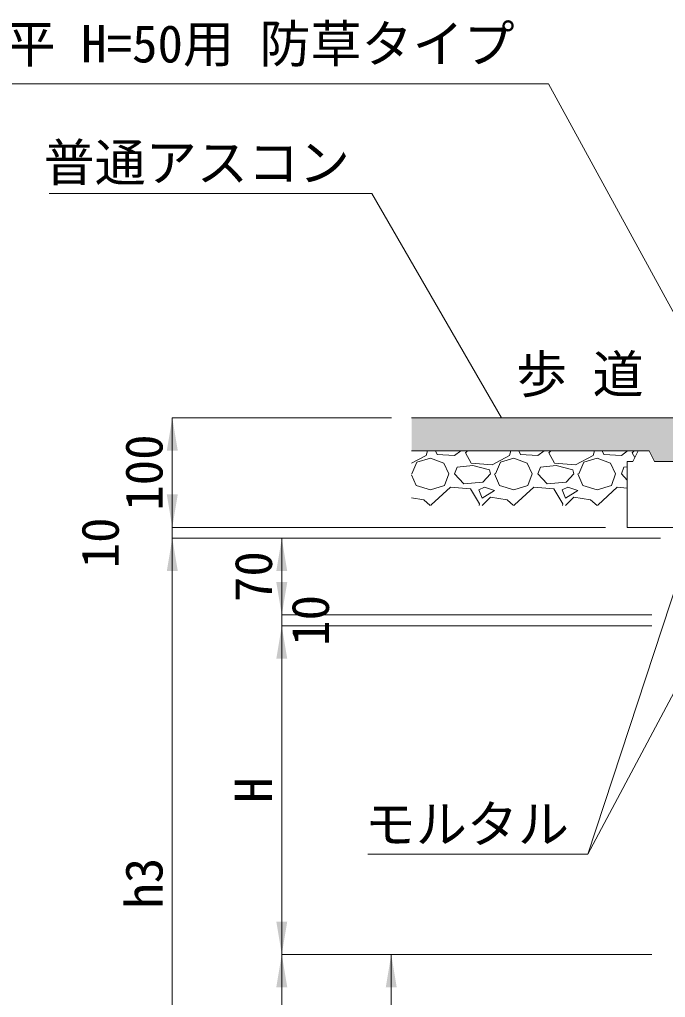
# Model space of a CAD drawing. Units: millimetres at full size; some dimension numbers follow another scale. Extents: x 77586 to 117720, y -503 to 5664.
# Drawn here: x 87847 to 88437, y 3375 to 4268 of the extents above; entities that cross this region are included whole.
import ezdxf
from ezdxf.enums import TextEntityAlignment as Align

# ---------------------------------------------------------------- set-up
doc = ezdxf.new("R2010")
doc.units = ezdxf.units.MM
doc.header["$LTSCALE"] = 40
doc.linetypes.add('DASHED', pattern=[7.5, 6, -1.5])
for name, color, linetype, lineweight in [('ハッチング_基礎', 150, 'Continuous', 5), ('寸法線', 7, 'Continuous', 9), ('引出線', 4, 'Continuous', 9), ('本体', 2, 'Continuous', 13), ('舗装・基礎', 3, 'Continuous', 13)]:
    doc.layers.add(name, color=color, linetype=linetype, lineweight=lineweight)
doc.layers.add('ハッチング_舗装', color=7, linetype='Continuous')
doc.layers.add('文字', color=7, linetype='Continuous')
doc.styles.add('ＭＳ ゴシック', font='')
doc.styles.get('ＭＳ ゴシック').set_extended_font_data('MS Gothic')

# ---------------------------------------------------------------- blocks, each defined once
blk = doc.blocks.new('filled_arrow')
at = {"color": 0, "linetype": 'Continuous', "lineweight": -2}
blk.add_solid([(7.5, 1.25), (0, 0), (7.5, -1.25)], dxfattribs=at)

msp = doc.modelspace()

# ---------------------------------------------------------------- hatches: boundary and pattern name
at = {"layer": 'ハッチング_舗装'}
msp.add_hatch(color=256, dxfattribs=at).paths.add_polyline_path([(88422.05, 3874.25), (88427.05, 3864.25), (88447.05, 3864.25), (88447.05, 3904.25), (88205.1, 3904.25), (88205.1, 3874.25)])

# ---------------------------------------------------------------- linework, layer by layer
at = {"layer": 'ハッチング_基礎'}
for p, q in [((88218.37, 3869.86), (88205.1, 3862.91)), ((88209.99, 3863.77), (88222.18, 3867.58)), ((88219.63, 3874.25), (88218.37, 3869.86)), ((88222.18, 3867.58), (88234.37, 3863.01)), ((88226.75, 3874.25), (88228.28, 3870.63)), ((88228.28, 3870.63), (88244.28, 3869.86)), ((88244.28, 3869.86), (88249.96, 3874.25)), ((88254.19, 3872.15), (88256.08, 3874.25)), ((88259.52, 3863.01), (88254.19, 3872.15)), ((88294.57, 3869.86), (88278.57, 3861.48)), ((88286.19, 3863.77), (88298.38, 3867.58)), ((88295.83, 3874.25), (88294.57, 3869.86)), ((88298.38, 3867.58), (88310.57, 3863.01)), ((88302.95, 3874.25), (88304.48, 3870.63)), ((88304.48, 3870.63), (88320.48, 3869.86)), ((88320.48, 3869.86), (88326.16, 3874.25)), ((88330.39, 3872.15), (88332.28, 3874.25)), ((88335.72, 3863.01), (88330.39, 3872.15)), ((88370.77, 3869.86), (88354.77, 3861.48)), ((88362.39, 3863.77), (88374.58, 3867.58)), ((88372.03, 3874.25), (88370.77, 3869.86)), ((88374.58, 3867.58), (88386.77, 3863.01)), ((88379.15, 3874.25), (88380.68, 3870.63)), ((88380.68, 3870.63), (88396.68, 3869.86)), ((88396.68, 3869.86), (88402.36, 3874.25)), ((88406.59, 3872.15), (88408.48, 3874.25)), ((88408.96, 3868.08), (88406.59, 3872.15)), ((88205.42, 3853.1), (88209.99, 3863.77)), ((88234.37, 3863.01), (88238.95, 3853.1)), ((88244.28, 3853.1), (88246.57, 3859.2)), ((88261.04, 3860.72), (88246.57, 3859.2)), ((88278.57, 3861.48), (88259.52, 3863.01)), ((88276.28, 3856.91), (88261.04, 3860.72)), ((88281.62, 3853.1), (88286.19, 3863.77)), ((88310.57, 3863.01), (88315.15, 3853.1)), ((88320.48, 3853.1), (88322.77, 3859.2)), ((88337.24, 3860.72), (88322.77, 3859.2)), ((88354.77, 3861.48), (88335.72, 3863.01)), ((88352.48, 3856.91), (88337.24, 3860.72)), ((88357.82, 3853.1), (88362.39, 3863.77)), ((88386.77, 3863.01), (88391.35, 3853.1)), ((88396.68, 3853.1), (88398.97, 3859.2)), ((88402.05, 3859.52), (88398.97, 3859.2)), ((88205.1, 3852.06), (88209.23, 3842.43)), ((88235.14, 3842.43), (88238.95, 3853.1)), ((88252.66, 3843.96), (88244.28, 3853.1)), ((88277.05, 3853.1), (88270.19, 3845.48)), ((88277.05, 3853.1), (88276.28, 3856.91)), ((88280.86, 3853.1), (88285.43, 3842.43)), ((88311.34, 3842.43), (88315.15, 3853.1)), ((88328.86, 3843.96), (88320.48, 3853.1)), ((88353.25, 3853.1), (88346.39, 3845.48)), ((88353.25, 3853.1), (88352.48, 3856.91)), ((88357.06, 3853.1), (88361.63, 3842.43)), ((88387.54, 3842.43), (88391.35, 3853.1)), ((88402.05, 3847.25), (88396.68, 3853.1)), ((88209.23, 3842.43), (88222.18, 3838.62)), ((88222.18, 3838.62), (88235.14, 3842.43)), ((88240.47, 3840.91), (88222.94, 3824.91)), ((88258.76, 3839.38), (88240.47, 3840.91)), ((88270.19, 3845.48), (88252.66, 3843.96)), ((88271.71, 3840.91), (88266.38, 3838.62)), ((88280.86, 3837.86), (88271.71, 3840.91)), ((88285.43, 3842.43), (88298.38, 3838.62)), ((88298.38, 3838.62), (88311.34, 3842.43)), ((88316.67, 3840.91), (88299.14, 3824.91)), ((88334.96, 3839.38), (88316.67, 3840.91)), ((88346.39, 3845.48), (88328.86, 3843.96)), ((88347.91, 3840.91), (88342.58, 3838.62)), ((88357.06, 3837.86), (88347.91, 3840.91)), ((88361.63, 3842.43), (88374.58, 3838.62)), ((88374.58, 3838.62), (88387.54, 3842.43)), ((88392.87, 3840.91), (88375.34, 3824.91)), ((88402.05, 3840.14), (88392.87, 3840.91)), ((88216.09, 3829.48), (88205.1, 3831.13)), ((88267.14, 3825.67), (88258.76, 3839.38)), ((88266.38, 3838.62), (88269.43, 3831)), ((88269.43, 3831), (88280.86, 3837.86)), ((88277.05, 3831.76), (88269.54, 3824.25)), ((88292.29, 3829.48), (88277.05, 3831.76)), ((88343.34, 3825.67), (88334.96, 3839.38)), ((88342.58, 3838.62), (88345.63, 3831)), ((88345.63, 3831), (88357.06, 3837.86)), ((88353.25, 3831.76), (88345.74, 3824.25)), ((88368.49, 3829.48), (88353.25, 3831.76)), ((88222.06, 3824.25), (88216.09, 3829.48)), ((88222.94, 3824.91), (88222.91, 3824.25)), ((88266.69, 3824.25), (88267.14, 3825.67)), ((88298.26, 3824.25), (88292.29, 3829.48)), ((88299.14, 3824.91), (88299.11, 3824.25)), ((88342.89, 3824.25), (88343.34, 3825.67)), ((88374.46, 3824.25), (88368.49, 3829.48)), ((88375.34, 3824.91), (88375.31, 3824.25))]:
    msp.add_line(p, q, dxfattribs=at)
at = {"layer": '寸法線'}
for p, q in [((87986.47, 3904.25), (87986.47, 3804.25)), ((88186.76, 3904.25), (87986.47, 3904.25)), ((87986.47, 3864.25), (87986.47, 3734.25)), ((88382.05, 3804.25), (87986.47, 3804.25)), ((88382.05, 3804.25), (87986.47, 3804.25)), ((87986.47, 3164.25), (87986.47, 3794.25)), ((88432.55, 3794.25), (87986.47, 3794.25)), ((88432.55, 3794.25), (87986.47, 3794.25)), ((88086.47, 3794.25), (88086.47, 3724.25)), ((88432.55, 3794.25), (88086.47, 3794.25)), ((88086.47, 3754.25), (88086.47, 3684.25)), ((88424.55, 3724.25), (88086.47, 3724.25)), ((88424.55, 3724.25), (88086.47, 3724.25)), ((88086.47, 3714.25), (88086.47, 3414.25)), ((88424.55, 3714.25), (88086.47, 3714.25)), ((88424.55, 3714.25), (88086.47, 3714.25)), ((88424.55, 3414.25), (88086.47, 3414.25)), ((88086.47, 3414.25), (88086.47, 3164.25)), ((88424.55, 3414.25), (88086.47, 3414.25)), ((88186.47, 3264.25), (88186.47, 3414.25)), ((88424.55, 3414.25), (88186.47, 3414.25))]:
    msp.add_line(p, q, dxfattribs=at)
at = {"layer": '引出線', "lineweight": 13}
msp.add_line((88460.83, 3794.25), (88365.96, 3505.9), dxfattribs=at)
at = {"layer": '引出線'}
msp.add_lwpolyline([(88497.04, 3904.25), (88330.19, 4209.24), (87566.25, 4209.24)], dxfattribs=at)
at = {"layer": '引出線', "lineweight": 13}
for points in [[(88287.05, 3904.26), (88168.68, 4109.27), (87873.84, 4109.27)], [(88477.05, 3714.25), (88365.96, 3505.9), (88165.23, 3505.9)]]:
    msp.add_lwpolyline(points, dxfattribs=at)
at = {"layer": '本体'}
for p, q in [((88412.05, 3874.25), (88407.05, 3864.25)), ((88412.05, 3874.25), (88422.05, 3874.25)), ((88422.05, 3874.25), (88427.05, 3864.25)), ((88402.05, 3864.25), (88407.05, 3864.25)), ((88402.05, 3864.25), (88402.05, 3804.25)), ((88427.05, 3864.25), (88447.05, 3864.25)), ((88402.05, 3804.25), (88652.05, 3804.25))]:
    msp.add_line(p, q, dxfattribs=at)
at = {"layer": '舗装・基礎'}
msp.add_line((88205.1, 3904.25), (88447.05, 3904.25), dxfattribs=at)
at = {"layer": '舗装・基礎', "linetype": 'DASHED', "lineweight": 15}
msp.add_line((88422.05, 3874.25), (88205.1, 3874.25), dxfattribs=at)

# ---------------------------------------------------------------- block references
at = {"layer": '寸法線', "xscale": 4, "yscale": 4}
for p, rotation in [((87986.47, 3904.25), 270), ((87986.47, 3804.25), 90), ((87986.47, 3804.25), 90), ((87986.47, 3794.25), 270), ((87986.47, 3794.25), 270), ((88086.47, 3794.25), 270), ((88086.47, 3724.25), 90), ((88086.47, 3714.25), 270), ((88086.47, 3414.25), 90), ((88086.47, 3414.25), 270), ((88186.47, 3414.25), 270)]:
    msp.add_blockref('filled_arrow', p, dxfattribs=dict(at, rotation=rotation))
at = {"layer": '引出線', "lineweight": 13, "xscale": 0.16, "yscale": 0.16, "rotation": 120}
msp.add_blockref('filled_arrow', (88287.05, 3904.26), dxfattribs=at)

# ---------------------------------------------------------------- texts
at = {"layer": '寸法線', "style": 'ＭＳ ゴシック'}
for s, p in [('100', (87960.47, 3854.25)), ('10', (87920.47, 3790.03)), ('70', (88060.47, 3759.25)), ('10', (88112.47, 3719.25)), ('H', (88060.47, 3564.25)), ('h3', (87960.47, 3479.25))]:
    msp.add_text(s, height=34.18, rotation=90, dxfattribs=at).set_placement(p, align=Align.MIDDLE_CENTER)
at = {"layer": '引出線', "style": 'ＭＳ ゴシック'}
msp.add_text('セミフラット平 H=50用 防草タイプ ', height=34.18, dxfattribs=at).set_placement((87553.6, 4218.51), align=Align.BOTTOM_LEFT)
msp.add_text('普通アスコン', height=34.18, dxfattribs=at).set_placement((88148.68, 4154.48), align=Align.TOP_RIGHT)
msp.add_text('モルタル', height=34.18, dxfattribs=at).set_placement((88255.59, 3550.38), align=Align.TOP_CENTER)
at = {"layer": '文字', "style": 'ＭＳ ゴシック'}
msp.add_text('歩 道', height=34.18, dxfattribs=at).set_placement((88358.73, 3944.16), align=Align.MIDDLE_CENTER)

doc.saveas('drawing.dxf')
